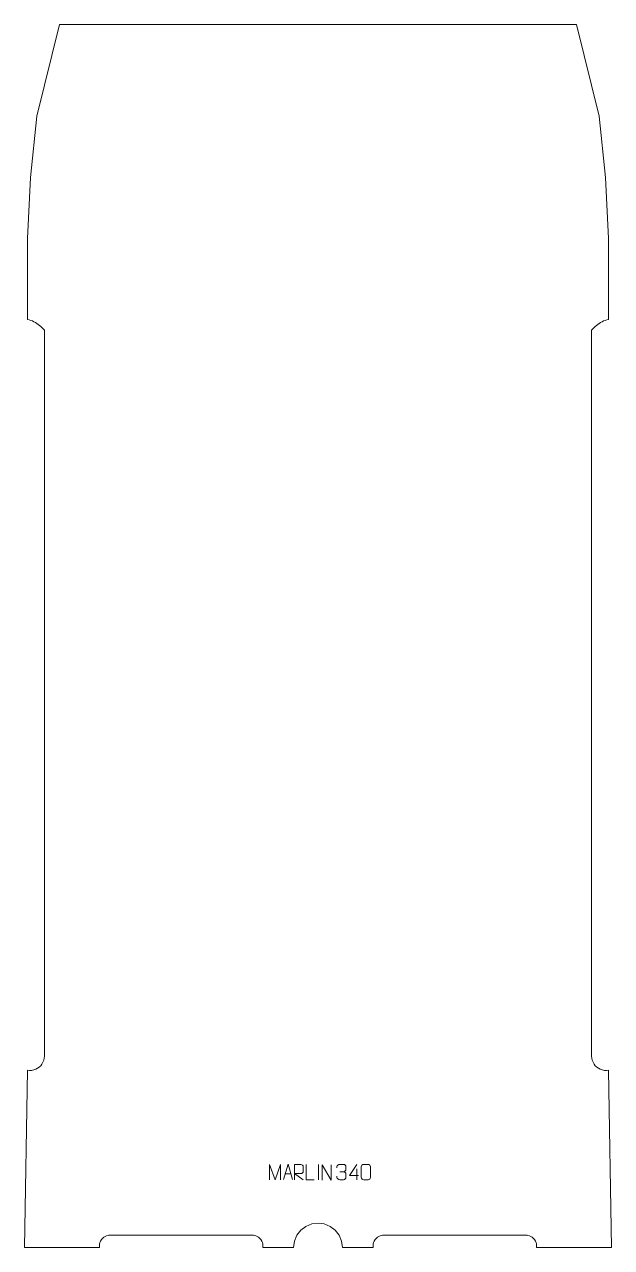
# Model space of a CAD drawing. Header units: millimetres. Extents: x -480 to 480, y -1359 to 641.
import ezdxf

# ---------------------------------------------------------------- set-up
doc = ezdxf.new("R2010")
doc.units = ezdxf.units.MM
doc.header["$MEASUREMENT"] = 0
doc.layers.add('layer 1', color=7, linetype='Continuous')

msp = doc.modelspace()

# ---------------------------------------------------------------- linework, layer by layer
at = {"layer": 'layer 1', "color": 242, "lineweight": 9}
msp.add_open_spline([(474.9998, -1068.7856), (474.9998, -1068.7856), (479.9991, -1358.7845), (479.9991, -1358.7845), (479.9991, -1358.7845), (479.9991, -1358.7845), (357.5001, -1358.7845), (357.5001, -1358.7845), (357.5001, -1358.7845), (357.5001, -1358.7845), (357.5001, -1354.1064), (357.5001, -1354.1064), (357.5001, -1354.1064), (357.5001, -1354.1064), (357.4306, -1353.3438), (357.4306, -1353.3438), (357.4306, -1353.3438), (357.4306, -1353.3438), (356.7707, -1350.6943), (356.7707, -1350.6943), (356.7707, -1350.6943), (356.7707, -1350.6943), (355.7102, -1348.1794), (355.7102, -1348.1794), (355.7102, -1348.1794), (355.7102, -1348.1794), (354.2751, -1345.8579), (354.2751, -1345.8579), (354.2751, -1345.8579), (354.2751, -1345.8579), (352.5008, -1343.7848), (352.5008, -1343.7848), (352.5008, -1343.7848), (352.5008, -1343.7848), (350.4278, -1342.0106), (350.4278, -1342.0106), (350.4278, -1342.0106), (350.4278, -1342.0106), (348.1058, -1340.575), (348.1058, -1340.575), (348.1058, -1340.575), (348.1058, -1340.575), (345.5913, -1339.515), (345.5913, -1339.515), (345.5913, -1339.515), (345.5913, -1339.515), (342.9418, -1338.8533), (342.9418, -1338.8533), (342.9418, -1338.8533), (342.9418, -1338.8533), (342.1792, -1338.7855), (342.1792, -1338.7855), (342.1792, -1338.7855), (342.1792, -1338.7855), (105.3221, -1338.7855), (105.3221, -1338.7855), (105.3221, -1338.7855), (105.3221, -1338.7855), (104.559, -1338.8533), (104.559, -1338.8533), (104.559, -1338.8533), (104.559, -1338.8533), (101.91, -1339.515), (101.91, -1339.515), (101.91, -1339.515), (101.91, -1339.515), (99.395, -1340.575), (99.395, -1340.575), (99.395, -1340.575), (99.395, -1340.575), (97.0735, -1342.0106), (97.0735, -1342.0106), (97.0735, -1342.0106), (97.0735, -1342.0106), (95, -1343.7848), (95, -1343.7848), (95, -1343.7848), (95, -1343.7848), (93.2244, -1345.8579), (93.2244, -1345.8579), (93.2244, -1345.8579), (93.2244, -1345.8579), (91.7907, -1348.1794), (91.7907, -1348.1794), (91.7907, -1348.1794), (91.7907, -1348.1794), (90.7302, -1350.6943), (90.7302, -1350.6943), (90.7302, -1350.6943), (90.7302, -1350.6943), (90.0689, -1353.3438), (90.0689, -1353.3438), (90.0689, -1353.3438), (90.0689, -1353.3438), (90.0007, -1354.1064), (90.0007, -1354.1064), (90.0007, -1354.1064), (90.0007, -1354.1064), (90.0007, -1358.7845), (90.0007, -1358.7845), (90.0007, -1358.7845), (90.0007, -1358.7845), (40.0001, -1358.7845), (40.0001, -1358.7845), (40.0001, -1358.7845), (40.0001, -1358.7845), (38.6377, -1348.4329), (38.6377, -1348.4329), (38.6377, -1348.4329), (38.6377, -1348.4329), (34.6415, -1338.7855), (34.6415, -1338.7855), (34.6415, -1338.7855), (34.6415, -1338.7855), (28.2842, -1330.5006), (28.2842, -1330.5006), (28.2842, -1330.5006), (28.2842, -1330.5006), (20.0011, -1324.1447), (20.0011, -1324.1447), (20.0011, -1324.1447), (20.0011, -1324.1447), (10.3538, -1320.1485), (10.3538, -1320.1485), (10.3538, -1320.1485), (10.3538, -1320.1485), (0.0003, -1318.7847), (0.0003, -1318.7847), (0.0003, -1318.7847), (0.0003, -1318.7847), (-10.3532, -1320.1485), (-10.3532, -1320.1485), (-10.3532, -1320.1485), (-10.3532, -1320.1485), (-20.0005, -1324.1447), (-20.0005, -1324.1447), (-20.0005, -1324.1447), (-20.0005, -1324.1447), (-28.2841, -1330.5006), (-28.2841, -1330.5006), (-28.2841, -1330.5006), (-28.2841, -1330.5006), (-34.6413, -1338.7855), (-34.6413, -1338.7855), (-34.6413, -1338.7855), (-34.6413, -1338.7855), (-38.6371, -1348.4329), (-38.6371, -1348.4329), (-38.6371, -1348.4329), (-38.6371, -1348.4329), (-39.9999, -1358.7845), (-39.9999, -1358.7845), (-39.9999, -1358.7845), (-39.9999, -1358.7845), (-89.9988, -1358.7845), (-89.9988, -1358.7845), (-89.9988, -1358.7845), (-89.9988, -1358.7845), (-89.9988, -1354.1064), (-89.9988, -1354.1064), (-89.9988, -1354.1064), (-89.9988, -1354.1064), (-90.0683, -1353.3438), (-90.0683, -1353.3438), (-90.0683, -1353.3438), (-90.0683, -1353.3438), (-90.7282, -1350.6943), (-90.7282, -1350.6943), (-90.7282, -1350.6943), (-90.7282, -1350.6943), (-91.7901, -1348.1794), (-91.7901, -1348.1794), (-91.7901, -1348.1794), (-91.7901, -1348.1794), (-93.2238, -1345.8579), (-93.2238, -1345.8579), (-93.2238, -1345.8579), (-93.2238, -1345.8579), (-94.9999, -1343.7848), (-94.9999, -1343.7848), (-94.9999, -1343.7848), (-94.9999, -1343.7848), (-97.0729, -1342.0106), (-97.0729, -1342.0106), (-97.0729, -1342.0106), (-97.0729, -1342.0106), (-99.3944, -1340.575), (-99.3944, -1340.575), (-99.3944, -1340.575), (-99.3944, -1340.575), (-101.9094, -1339.515), (-101.9094, -1339.515), (-101.9094, -1339.515), (-101.9094, -1339.515), (-104.557, -1338.8533), (-104.557, -1338.8533), (-104.557, -1338.8533), (-104.557, -1338.8533), (-105.3215, -1338.7855), (-105.3215, -1338.7855), (-105.3215, -1338.7855), (-105.3215, -1338.7855), (-342.1773, -1338.7855), (-342.1773, -1338.7855), (-342.1773, -1338.7855), (-342.1773, -1338.7855), (-342.9412, -1338.8533), (-342.9412, -1338.8533), (-342.9412, -1338.8533), (-342.9412, -1338.8533), (-345.5889, -1339.515), (-345.5889, -1339.515), (-345.5889, -1339.515), (-345.5889, -1339.515), (-348.1038, -1340.575), (-348.1038, -1340.575), (-348.1038, -1340.575), (-348.1038, -1340.575), (-350.4255, -1342.0106), (-350.4255, -1342.0106), (-350.4255, -1342.0106), (-350.4255, -1342.0106), (-352.4989, -1343.7848), (-352.4989, -1343.7848), (-352.4989, -1343.7848), (-352.4989, -1343.7848), (-354.2745, -1345.8579), (-354.2745, -1345.8579), (-354.2745, -1345.8579), (-354.2745, -1345.8579), (-355.7101, -1348.1794), (-355.7101, -1348.1794), (-355.7101, -1348.1794), (-355.7101, -1348.1794), (-356.7701, -1350.6943), (-356.7701, -1350.6943), (-356.7701, -1350.6943), (-356.7701, -1350.6943), (-357.43, -1353.3438), (-357.43, -1353.3438), (-357.43, -1353.3438), (-357.43, -1353.3438), (-357.4995, -1354.1064), (-357.4995, -1354.1064), (-357.4995, -1354.1064), (-357.4995, -1354.1064), (-357.4995, -1358.7845), (-357.4995, -1358.7845), (-357.4995, -1358.7845), (-357.4995, -1358.7845), (-479.999, -1358.7845), (-479.999, -1358.7845), (-479.999, -1358.7845), (-479.999, -1358.7845), (-474.9992, -1068.7856), (-474.9992, -1068.7856), (-474.9992, -1068.7856), (-474.9992, -1068.7856), (-471.619, -1069.1508), (-471.619, -1069.1508), (-471.619, -1069.1508), (-471.619, -1069.1508), (-468.2225, -1069.0211), (-468.2225, -1069.0211), (-468.2225, -1069.0211), (-468.2225, -1069.0211), (-466.9597, -1068.7856), (-466.9597, -1068.7856), (-466.9597, -1068.7856), (-466.9597, -1068.7856), (-464.8804, -1068.3976), (-464.8804, -1068.3976), (-464.8804, -1068.3976), (-464.8804, -1068.3976), (-461.6643, -1067.2962), (-461.6643, -1067.2962), (-461.6643, -1067.2962), (-461.6643, -1067.2962), (-458.6434, -1065.7373), (-458.6434, -1065.7373), (-458.6434, -1065.7373), (-458.6434, -1065.7373), (-455.8817, -1063.7576), (-455.8817, -1063.7576), (-455.8817, -1063.7576), (-455.8817, -1063.7576), (-453.4364, -1061.3948), (-453.4364, -1061.3948), (-453.4364, -1061.3948), (-453.4364, -1061.3948), (-451.3603, -1058.7027), (-451.3603, -1058.7027), (-451.3603, -1058.7027), (-451.3603, -1058.7027), (-449.6986, -1055.7387), (-449.6986, -1055.7387), (-449.6986, -1055.7387), (-449.6986, -1055.7387), (-448.486, -1052.5621), (-448.486, -1052.5621), (-448.486, -1052.5621), (-448.486, -1052.5621), (-447.7471, -1049.2437), (-447.7471, -1049.2437), (-447.7471, -1049.2437), (-447.7471, -1049.2437), (-447.4986, -1045.8536), (-447.4986, -1045.8536), (-447.4986, -1045.8536), (-447.4986, -1045.8536), (-447.4986, 141.2134), (-447.4986, 141.2134), (-447.4986, 141.2134), (-447.4986, 141.2134), (-449.2634, 143.3595), (-449.2634, 143.3595), (-449.2634, 143.3595), (-449.2634, 143.3595), (-451.1449, 145.4025), (-451.1449, 145.4025), (-451.1449, 145.4025), (-451.1449, 145.4025), (-453.1407, 147.3365), (-453.1407, 147.3365), (-453.1407, 147.3365), (-453.1407, 147.3365), (-455.2407, 149.1547), (-455.2407, 149.1547), (-455.2407, 149.1547), (-455.2407, 149.1547), (-457.4407, 150.8513), (-457.4407, 150.8513), (-457.4407, 150.8513), (-457.4407, 150.8513), (-459.7335, 152.4196), (-459.7335, 152.4196), (-459.7335, 152.4196), (-459.7335, 152.4196), (-462.1107, 153.8565), (-462.1107, 153.8565), (-462.1107, 153.8565), (-462.1107, 153.8565), (-464.5655, 155.1575), (-464.5655, 155.1575), (-464.5655, 155.1575), (-464.5655, 155.1575), (-467.0893, 156.3176), (-467.0893, 156.3176), (-467.0893, 156.3176), (-467.0893, 156.3176), (-469.6756, 157.3319), (-469.6756, 157.3319), (-469.6756, 157.3319), (-469.6756, 157.3319), (-472.3152, 158.2009), (-472.3152, 158.2009), (-472.3152, 158.2009), (-472.3152, 158.2009), (-474.9992, 158.9177), (-474.9992, 158.9177), (-474.9992, 158.9177), (-474.9992, 158.9177), (-474.9992, 291.213), (-474.9992, 291.213), (-474.9992, 291.213), (-474.9992, 291.213), (-469.9999, 391.2143), (-469.9999, 391.2143), (-469.9999, 391.2143), (-469.9999, 391.2143), (-459.9995, 491.2133), (-459.9995, 491.2133), (-459.9995, 491.2133), (-459.9995, 491.2133), (-422.4998, 641.2134), (-422.4998, 641.2134), (-422.4998, 641.2134), (-422.4998, 641.2134), (422.5004, 641.2134), (422.5004, 641.2134), (422.5004, 641.2134), (422.5004, 641.2134), (460.0001, 491.2133), (460.0001, 491.2133), (460.0001, 491.2133), (460.0001, 491.2133), (470.0005, 391.2143), (470.0005, 391.2143), (470.0005, 391.2143), (470.0005, 391.2143), (474.9998, 291.213), (474.9998, 291.213), (474.9998, 291.213), (474.9998, 291.213), (474.9998, 158.9177), (474.9998, 158.9177), (474.9998, 158.9177), (474.9998, 158.9177), (472.3158, 158.2009), (472.3158, 158.2009), (472.3158, 158.2009), (472.3158, 158.2009), (469.6775, 157.3319), (469.6775, 157.3319), (469.6775, 157.3319), (469.6775, 157.3319), (467.0917, 156.3176), (467.0917, 156.3176), (467.0917, 156.3176), (467.0917, 156.3176), (464.5674, 155.1575), (464.5674, 155.1575), (464.5674, 155.1575), (464.5674, 155.1575), (462.1113, 153.8565), (462.1113, 153.8565), (462.1113, 153.8565), (462.1113, 153.8565), (459.7341, 152.4196), (459.7341, 152.4196), (459.7341, 152.4196), (459.7341, 152.4196), (457.4426, 150.8513), (457.4426, 150.8513), (457.4426, 150.8513), (457.4426, 150.8513), (455.2413, 149.1547), (455.2413, 149.1547), (455.2413, 149.1547), (455.2413, 149.1547), (453.1409, 147.3365), (453.1409, 147.3365), (453.1409, 147.3365), (453.1409, 147.3365), (451.1468, 145.4025), (451.1468, 145.4025), (451.1468, 145.4025), (451.1468, 145.4025), (449.2636, 143.3595), (449.2636, 143.3595), (449.2636, 143.3595), (449.2636, 143.3595), (447.5005, 141.2134), (447.5005, 141.2134), (447.5005, 141.2134), (447.5005, 141.2134), (447.5005, -1045.8536), (447.5005, -1045.8536), (447.5005, -1045.8536), (447.5005, -1045.8536), (447.7477, -1049.2437), (447.7477, -1049.2437), (447.7477, -1049.2437), (447.7477, -1049.2437), (448.4866, -1052.5621), (448.4866, -1052.5621), (448.4866, -1052.5621), (448.4866, -1052.5621), (449.6992, -1055.7387), (449.6992, -1055.7387), (449.6992, -1055.7387), (449.6992, -1055.7387), (451.3622, -1058.7027), (451.3622, -1058.7027), (451.3622, -1058.7027), (451.3622, -1058.7027), (453.437, -1061.3948), (453.437, -1061.3948), (453.437, -1061.3948), (453.437, -1061.3948), (455.8823, -1063.7576), (455.8823, -1063.7576), (455.8823, -1063.7576), (455.8823, -1063.7576), (458.6453, -1065.7373), (458.6453, -1065.7373), (458.6453, -1065.7373), (458.6453, -1065.7373), (461.6667, -1067.2962), (461.6667, -1067.2962), (461.6667, -1067.2962), (461.6667, -1067.2962), (464.8823, -1068.3976), (464.8823, -1068.3976), (464.8823, -1068.3976), (464.8823, -1068.3976), (466.9603, -1068.7856), (466.9603, -1068.7856), (466.9603, -1068.7856), (466.9603, -1068.7856), (468.2231, -1069.0211), (468.2231, -1069.0211), (468.2231, -1069.0211), (468.2231, -1069.0211), (471.6209, -1069.1508), (471.6209, -1069.1508), (471.6209, -1069.1508), (471.6209, -1069.1508), (474.9998, -1068.7856), (474.9998, -1068.7856)], degree=3, knots=[0, 0, 0, 0, 0.007936508, 0.007936508, 0.007936508, 0.007936508, 0.015873016, 0.015873016, 0.015873016, 0.015873016, 0.023809524, 0.023809524, 0.023809524, 0.023809524, 0.031746032, 0.031746032, 0.031746032, 0.031746032, 0.03968254, 0.03968254, 0.03968254, 0.03968254, 0.047619048, 0.047619048, 0.047619048, 0.047619048, 0.055555556, 0.055555556, 0.055555556, 0.055555556, 0.063492063, 0.063492063, 0.063492063, 0.063492063, 0.071428571, 0.071428571, 0.071428571, 0.071428571, 0.079365079, 0.079365079, 0.079365079, 0.079365079, 0.087301587, 0.087301587, 0.087301587, 0.087301587, 0.095238095, 0.095238095, 0.095238095, 0.095238095, 0.103174603, 0.103174603, 0.103174603, 0.103174603, 0.111111111, 0.111111111, 0.111111111, 0.111111111, 0.119047619, 0.119047619, 0.119047619, 0.119047619, 0.126984127, 0.126984127, 0.126984127, 0.126984127, 0.134920635, 0.134920635, 0.134920635, 0.134920635, 0.142857143, 0.142857143, 0.142857143, 0.142857143, 0.150793651, 0.150793651, 0.150793651, 0.150793651, 0.158730159, 0.158730159, 0.158730159, 0.158730159, 0.166666667, 0.166666667, 0.166666667, 0.166666667, 0.174603175, 0.174603175, 0.174603175, 0.174603175, 0.182539683, 0.182539683, 0.182539683, 0.182539683, 0.19047619, 0.19047619, 0.19047619, 0.19047619, 0.198412698, 0.198412698, 0.198412698, 0.198412698, 0.206349206, 0.206349206, 0.206349206, 0.206349206, 0.214285714, 0.214285714, 0.214285714, 0.214285714, 0.222222222, 0.222222222, 0.222222222, 0.222222222, 0.23015873, 0.23015873, 0.23015873, 0.23015873, 0.238095238, 0.238095238, 0.238095238, 0.238095238, 0.246031746, 0.246031746, 0.246031746, 0.246031746, 0.253968254, 0.253968254, 0.253968254, 0.253968254, 0.261904762, 0.261904762, 0.261904762, 0.261904762, 0.26984127, 0.26984127, 0.26984127, 0.26984127, 0.277777778, 0.277777778, 0.277777778, 0.277777778, 0.285714286, 0.285714286, 0.285714286, 0.285714286, 0.293650794, 0.293650794, 0.293650794, 0.293650794, 0.301587302, 0.301587302, 0.301587302, 0.301587302, 0.30952381, 0.30952381, 0.30952381, 0.30952381, 0.317460317, 0.317460317, 0.317460317, 0.317460317, 0.325396825, 0.325396825, 0.325396825, 0.325396825, 0.333333333, 0.333333333, 0.333333333, 0.333333333, 0.341269841, 0.341269841, 0.341269841, 0.341269841, 0.349206349, 0.349206349, 0.349206349, 0.349206349, 0.357142857, 0.357142857, 0.357142857, 0.357142857, 0.365079365, 0.365079365, 0.365079365, 0.365079365, 0.373015873, 0.373015873, 0.373015873, 0.373015873, 0.380952381, 0.380952381, 0.380952381, 0.380952381, 0.388888889, 0.388888889, 0.388888889, 0.388888889, 0.396825397, 0.396825397, 0.396825397, 0.396825397, 0.404761905, 0.404761905, 0.404761905, 0.404761905, 0.412698413, 0.412698413, 0.412698413, 0.412698413, 0.420634921, 0.420634921, 0.420634921, 0.420634921, 0.428571429, 0.428571429, 0.428571429, 0.428571429, 0.436507937, 0.436507937, 0.436507937, 0.436507937, 0.444444444, 0.444444444, 0.444444444, 0.444444444, 0.452380952, 0.452380952, 0.452380952, 0.452380952, 0.46031746, 0.46031746, 0.46031746, 0.46031746, 0.468253968, 0.468253968, 0.468253968, 0.468253968, 0.476190476, 0.476190476, 0.476190476, 0.476190476, 0.484126984, 0.484126984, 0.484126984, 0.484126984, 0.492063492, 0.492063492, 0.492063492, 0.492063492, 0.5, 0.5, 0.5, 0.5, 0.507936508, 0.507936508, 0.507936508, 0.507936508, 0.515873016, 0.515873016, 0.515873016, 0.515873016, 0.523809524, 0.523809524, 0.523809524, 0.523809524, 0.531746032, 0.531746032, 0.531746032, 0.531746032, 0.53968254, 0.53968254, 0.53968254, 0.53968254, 0.547619048, 0.547619048, 0.547619048, 0.547619048, 0.555555556, 0.555555556, 0.555555556, 0.555555556, 0.563492063, 0.563492063, 0.563492063, 0.563492063, 0.571428571, 0.571428571, 0.571428571, 0.571428571, 0.579365079, 0.579365079, 0.579365079, 0.579365079, 0.587301587, 0.587301587, 0.587301587, 0.587301587, 0.595238095, 0.595238095, 0.595238095, 0.595238095, 0.603174603, 0.603174603, 0.603174603, 0.603174603, 0.611111111, 0.611111111, 0.611111111, 0.611111111, 0.619047619, 0.619047619, 0.619047619, 0.619047619, 0.626984127, 0.626984127, 0.626984127, 0.626984127, 0.634920635, 0.634920635, 0.634920635, 0.634920635, 0.642857143, 0.642857143, 0.642857143, 0.642857143, 0.650793651, 0.650793651, 0.650793651, 0.650793651, 0.658730159, 0.658730159, 0.658730159, 0.658730159, 0.666666667, 0.666666667, 0.666666667, 0.666666667, 0.674603175, 0.674603175, 0.674603175, 0.674603175, 0.682539683, 0.682539683, 0.682539683, 0.682539683, 0.69047619, 0.69047619, 0.69047619, 0.69047619, 0.698412698, 0.698412698, 0.698412698, 0.698412698, 0.706349206, 0.706349206, 0.706349206, 0.706349206, 0.714285714, 0.714285714, 0.714285714, 0.714285714, 0.722222222, 0.722222222, 0.722222222, 0.722222222, 0.73015873, 0.73015873, 0.73015873, 0.73015873, 0.738095238, 0.738095238, 0.738095238, 0.738095238, 0.746031746, 0.746031746, 0.746031746, 0.746031746, 0.753968254, 0.753968254, 0.753968254, 0.753968254, 0.761904762, 0.761904762, 0.761904762, 0.761904762, 0.76984127, 0.76984127, 0.76984127, 0.76984127, 0.777777778, 0.777777778, 0.777777778, 0.777777778, 0.785714286, 0.785714286, 0.785714286, 0.785714286, 0.793650794, 0.793650794, 0.793650794, 0.793650794, 0.801587302, 0.801587302, 0.801587302, 0.801587302, 0.80952381, 0.80952381, 0.80952381, 0.80952381, 0.817460317, 0.817460317, 0.817460317, 0.817460317, 0.825396825, 0.825396825, 0.825396825, 0.825396825, 0.833333333, 0.833333333, 0.833333333, 0.833333333, 0.841269841, 0.841269841, 0.841269841, 0.841269841, 0.849206349, 0.849206349, 0.849206349, 0.849206349, 0.857142857, 0.857142857, 0.857142857, 0.857142857, 0.865079365, 0.865079365, 0.865079365, 0.865079365, 0.873015873, 0.873015873, 0.873015873, 0.873015873, 0.880952381, 0.880952381, 0.880952381, 0.880952381, 0.888888889, 0.888888889, 0.888888889, 0.888888889, 0.896825397, 0.896825397, 0.896825397, 0.896825397, 0.904761905, 0.904761905, 0.904761905, 0.904761905, 0.912698413, 0.912698413, 0.912698413, 0.912698413, 0.920634921, 0.920634921, 0.920634921, 0.920634921, 0.928571429, 0.928571429, 0.928571429, 0.928571429, 0.936507937, 0.936507937, 0.936507937, 0.936507937, 0.944444444, 0.944444444, 0.944444444, 0.944444444, 0.952380952, 0.952380952, 0.952380952, 0.952380952, 0.96031746, 0.96031746, 0.96031746, 0.96031746, 0.968253968, 0.968253968, 0.968253968, 0.968253968, 0.976190476, 0.976190476, 0.976190476, 0.976190476, 0.984126984, 0.984126984, 0.984126984, 0.984126984, 1, 1, 1, 1], dxfattribs=at)
at = {"layer": 'layer 1', "color": 250, "lineweight": 9}
for points, knots in [([(-79.0524, -1248.0405), (-79.0524, -1248.0405), (-79.0524, -1223.0826), (-79.0524, -1223.0826), (-79.0524, -1223.0826), (-79.0524, -1223.0826), (-70.1273, -1248.0405), (-70.1273, -1248.0405), (-70.1273, -1248.0405), (-70.1273, -1248.0405), (-61.3674, -1223.0831), (-61.3674, -1223.0831), (-61.3674, -1223.0831), (-61.3674, -1223.0831), (-61.3674, -1248.0405), (-61.3674, -1248.0405)], [0, 0, 0, 0, 0.2, 0.2, 0.2, 0.2, 0.4, 0.4, 0.4, 0.4, 0.6, 0.6, 0.6, 0.6, 1, 1, 1, 1]), ([(-56.4021, -1247.5656), (-56.4021, -1247.5656), (-49.0311, -1222.6121), (-49.0311, -1222.6121), (-49.0311, -1222.6121), (-49.0311, -1222.6121), (-41.4612, -1247.5656), (-41.4612, -1247.5656)], [0, 0, 0, 0, 0.333333333, 0.333333333, 0.333333333, 0.333333333, 1, 1, 1, 1]), ([(-38.6994, -1248.0385), (-38.6994, -1248.0385), (-38.6994, -1223.085), (-38.6994, -1223.085), (-38.6994, -1223.085), (-35.1046, -1223.085), (-31.5091, -1223.085), (-27.9139, -1223.085), (-27.9139, -1223.085), (-25.5886, -1223.1227), (-24.0313, -1224.6127), (-24.0354, -1226.9791), (-24.0354, -1226.9791), (-24.0358, -1229.0146), (-24.0358, -1232.074), (-24.0354, -1234.11), (-24.0354, -1234.11), (-24.0419, -1235.9855), (-25.8542, -1237.9273), (-27.8637, -1237.9464), (-27.8637, -1237.9464), (-27.8637, -1237.9464), (-38.6994, -1237.9464), (-38.6994, -1237.9464), (-38.6994, -1237.9464), (-38.6994, -1237.9464), (-24.0447, -1248.0385), (-24.0447, -1248.0385)], [0, 0, 0, 0, 0.125, 0.125, 0.125, 0.125, 0.25, 0.25, 0.25, 0.25, 0.375, 0.375, 0.375, 0.375, 0.5, 0.5, 0.5, 0.5, 0.625, 0.625, 0.625, 0.625, 0.75, 0.75, 0.75, 0.75, 1, 1, 1, 1]), ([(-6.4182, -1248.0386), (-6.4182, -1248.0386), (-19.3673, -1248.0386), (-19.3673, -1248.0386), (-19.3673, -1248.0386), (-19.3673, -1248.0386), (-19.3673, -1223.085), (-19.3673, -1223.085)], [0, 0, 0, 0, 0.333333333, 0.333333333, 0.333333333, 0.333333333, 1, 1, 1, 1]), ([(6.8576, -1248.4292), (6.8576, -1248.4292), (6.8576, -1223.4757), (6.8576, -1223.4757), (6.8576, -1223.4757), (6.8576, -1223.4757), (21.5124, -1248.4292), (21.5124, -1248.4292), (21.5124, -1248.4292), (21.5124, -1248.4292), (21.5124, -1223.4757), (21.5124, -1223.4757)], [0, 0, 0, 0, 0.25, 0.25, 0.25, 0.25, 0.5, 0.5, 0.5, 0.5, 1, 1, 1, 1]), ([(30.9344, -1228.5302), (30.9344, -1228.5302), (30.9344, -1226.673), (30.9344, -1226.673), (30.9344, -1226.673), (30.9201, -1224.9311), (33.5846, -1222.813), (35.6437, -1222.8357), (35.6437, -1222.8357), (37.7078, -1222.8357), (39.7718, -1222.8357), (41.8355, -1222.8357), (41.8355, -1222.8357), (44.03, -1222.8269), (45.6283, -1224.6737), (45.6727, -1226.5858), (45.6727, -1226.5858), (45.6723, -1228.0209), (45.6723, -1229.456), (45.6727, -1230.8915), (45.6727, -1230.8915), (45.6241, -1232.545), (44.0215, -1234.775), (41.8232, -1234.765), (41.8232, -1234.765), (44.0269, -1234.7762), (45.6349, -1236.5794), (45.6889, -1238.6389), (45.6889, -1238.6389), (45.6885, -1240.4236), (45.6885, -1242.2083), (45.6889, -1243.9934), (45.6889, -1243.9934), (45.699, -1246.0548), (43.6441, -1247.8179), (41.8232, -1247.8098), (41.8232, -1247.8098), (39.7579, -1247.8095), (37.6927, -1247.8095), (35.6271, -1247.8098), (35.6271, -1247.8098), (33.4585, -1247.7983), (30.9275, -1245.3981), (30.9089, -1243.9363), (30.9089, -1243.9363), (30.9089, -1243.9363), (30.9089, -1242.0277), (30.9089, -1242.0277)], [0, 0, 0, 0, 0.076923077, 0.076923077, 0.076923077, 0.076923077, 0.153846154, 0.153846154, 0.153846154, 0.153846154, 0.230769231, 0.230769231, 0.230769231, 0.230769231, 0.307692308, 0.307692308, 0.307692308, 0.307692308, 0.384615385, 0.384615385, 0.384615385, 0.384615385, 0.461538462, 0.461538462, 0.461538462, 0.461538462, 0.538461538, 0.538461538, 0.538461538, 0.538461538, 0.615384615, 0.615384615, 0.615384615, 0.615384615, 0.692307692, 0.692307692, 0.692307692, 0.692307692, 0.769230769, 0.769230769, 0.769230769, 0.769230769, 0.846153846, 0.846153846, 0.846153846, 0.846153846, 1, 1, 1, 1]), ([(66.328, -1241.0483), (66.328, -1241.0483), (51.5063, -1241.0483), (51.5063, -1241.0483), (51.5063, -1241.0483), (51.5063, -1241.0483), (63.3839, -1222.9778), (63.3839, -1222.9778)], [0, 0, 0, 0, 0.333333333, 0.333333333, 0.333333333, 0.333333333, 1, 1, 1, 1]), ([(74.7183, -1222.8234), (77.0844, -1222.8234), (79.4509, -1222.8234), (81.8174, -1222.8234), (81.8174, -1222.8234), (83.7979, -1222.7878), (85.8239, -1224.2821), (85.851, -1226.7242), (85.851, -1226.7242), (85.8506, -1232.4816), (85.8506, -1238.2394), (85.851, -1243.9976), (85.851, -1243.9976), (85.7089, -1246.3252), (84.0025, -1247.8075), (81.8174, -1247.8183), (81.8174, -1247.8183), (79.445, -1247.8179), (77.0726, -1247.8179), (74.7006, -1247.8183), (74.7006, -1247.8183), (72.7421, -1247.9239), (70.7357, -1246.036), (70.7471, -1244.015), (70.7471, -1244.015), (70.7475, -1238.2344), (70.7475, -1232.4541), (70.7471, -1226.6743), (70.7471, -1226.6743), (70.7514, -1224.5323), (72.5285, -1222.8098), (74.7183, -1222.8234)], [0, 0, 0, 0, 0.111111111, 0.111111111, 0.111111111, 0.111111111, 0.222222222, 0.222222222, 0.222222222, 0.222222222, 0.333333333, 0.333333333, 0.333333333, 0.333333333, 0.444444444, 0.444444444, 0.444444444, 0.444444444, 0.555555556, 0.555555556, 0.555555556, 0.555555556, 0.666666667, 0.666666667, 0.666666667, 0.666666667, 0.777777778, 0.777777778, 0.777777778, 0.777777778, 1, 1, 1, 1])]:
    msp.add_open_spline(points, degree=3, knots=knots, dxfattribs=at)
for points in [[(-53.6795, -1238.3162), (-53.6795, -1238.3162), (-44.1838, -1238.3162), (-44.1838, -1238.3162)], [(0.6327, -1223.0747), (0.6327, -1223.0747), (0.6327, -1248.0488), (0.6327, -1248.0488)], [(35.6441, -1234.7754), (35.6441, -1234.7754), (41.8405, -1234.7754), (41.8405, -1234.7754)], [(63.3839, -1230.2872), (63.3839, -1230.2872), (63.3839, -1247.9519), (63.3839, -1247.9519)]]:
    msp.add_open_spline(points, degree=3, dxfattribs=at)

doc.saveas('drawing.dxf')
